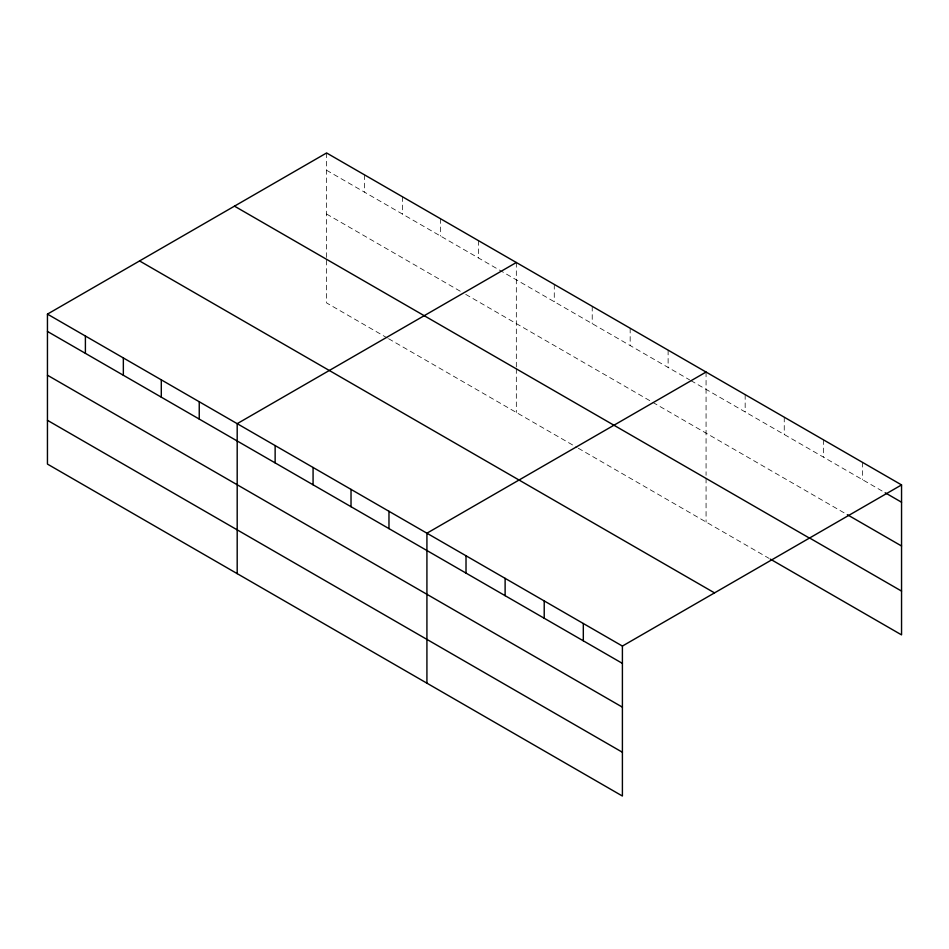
<?xml version="1.0" encoding="UTF-8"?>
<svg xmlns="http://www.w3.org/2000/svg" width="949" height="949" viewBox="0 0 949 949"><rect width="100%" height="100%" fill="white"/><g stroke="black" fill="none" stroke-linecap="round" stroke-linejoin="round"><path stroke-width="0.71" stroke-dasharray="4.75 3.56" d="M326.598 170.274L689.626 379.873M690.884 380.596L883.899 492.033M326.598 214.047L460.668 291.462M465.734 294.38L846.057 513.955M387.311 337.986L326.598 302.933L326.598 259.148M388.568 338.71L577.039 447.525M578.309 448.248L769.129 558.415M862.451 462.341L862.451 479.648M823.352 439.767L823.352 457.074M784.254 417.192L784.254 434.512M745.167 394.618L745.167 411.937M706.068 372.044L706.068 475.33M706.068 478.237L706.068 522.009M668.12 350.145L668.12 367.453M630.172 328.235L630.172 345.543M592.223 306.325L592.223 323.633M554.275 284.415L554.275 301.723M516.327 262.505L516.327 367.239M516.327 368.698L516.327 412.471M478.379 240.595L478.379 257.914M440.431 218.685L440.431 236.004M402.483 196.775L402.483 214.094M364.535 174.877L364.535 192.184M326.598 152.967L326.598 257.701"/><path stroke-width="1.42" d="M47.45 314.119L622.402 646.067L622.402 796.033L47.45 464.085L47.45 314.119L326.598 152.967L901.55 484.915L901.55 634.881L770.386 559.151M516.327 262.505L237.191 423.669L237.191 573.635M706.068 372.044L426.92 533.208L426.92 683.173M622.402 646.067L901.55 484.915M885.156 492.756L901.55 502.223M847.315 514.69L901.55 545.995M809.485 537.941L901.55 591.097M234.474 206.147L809.438 538.095M139.562 260.939L714.526 592.888M47.45 331.438L622.402 663.387M47.45 375.211L622.402 707.159M47.45 420.312L622.402 752.26M583.315 623.505L583.315 640.812M544.216 600.931L544.216 618.238M505.117 578.356L505.117 595.664M466.018 555.782L466.018 573.089M388.971 511.297L388.971 528.617M351.023 489.399L351.023 506.707M313.075 467.489L313.075 484.797M275.139 445.579L275.139 462.887M199.243 401.759L199.243 419.067M161.294 379.849L161.294 397.156M123.346 357.939L123.346 375.258M85.398 336.029L85.398 353.348"/></g></svg>
